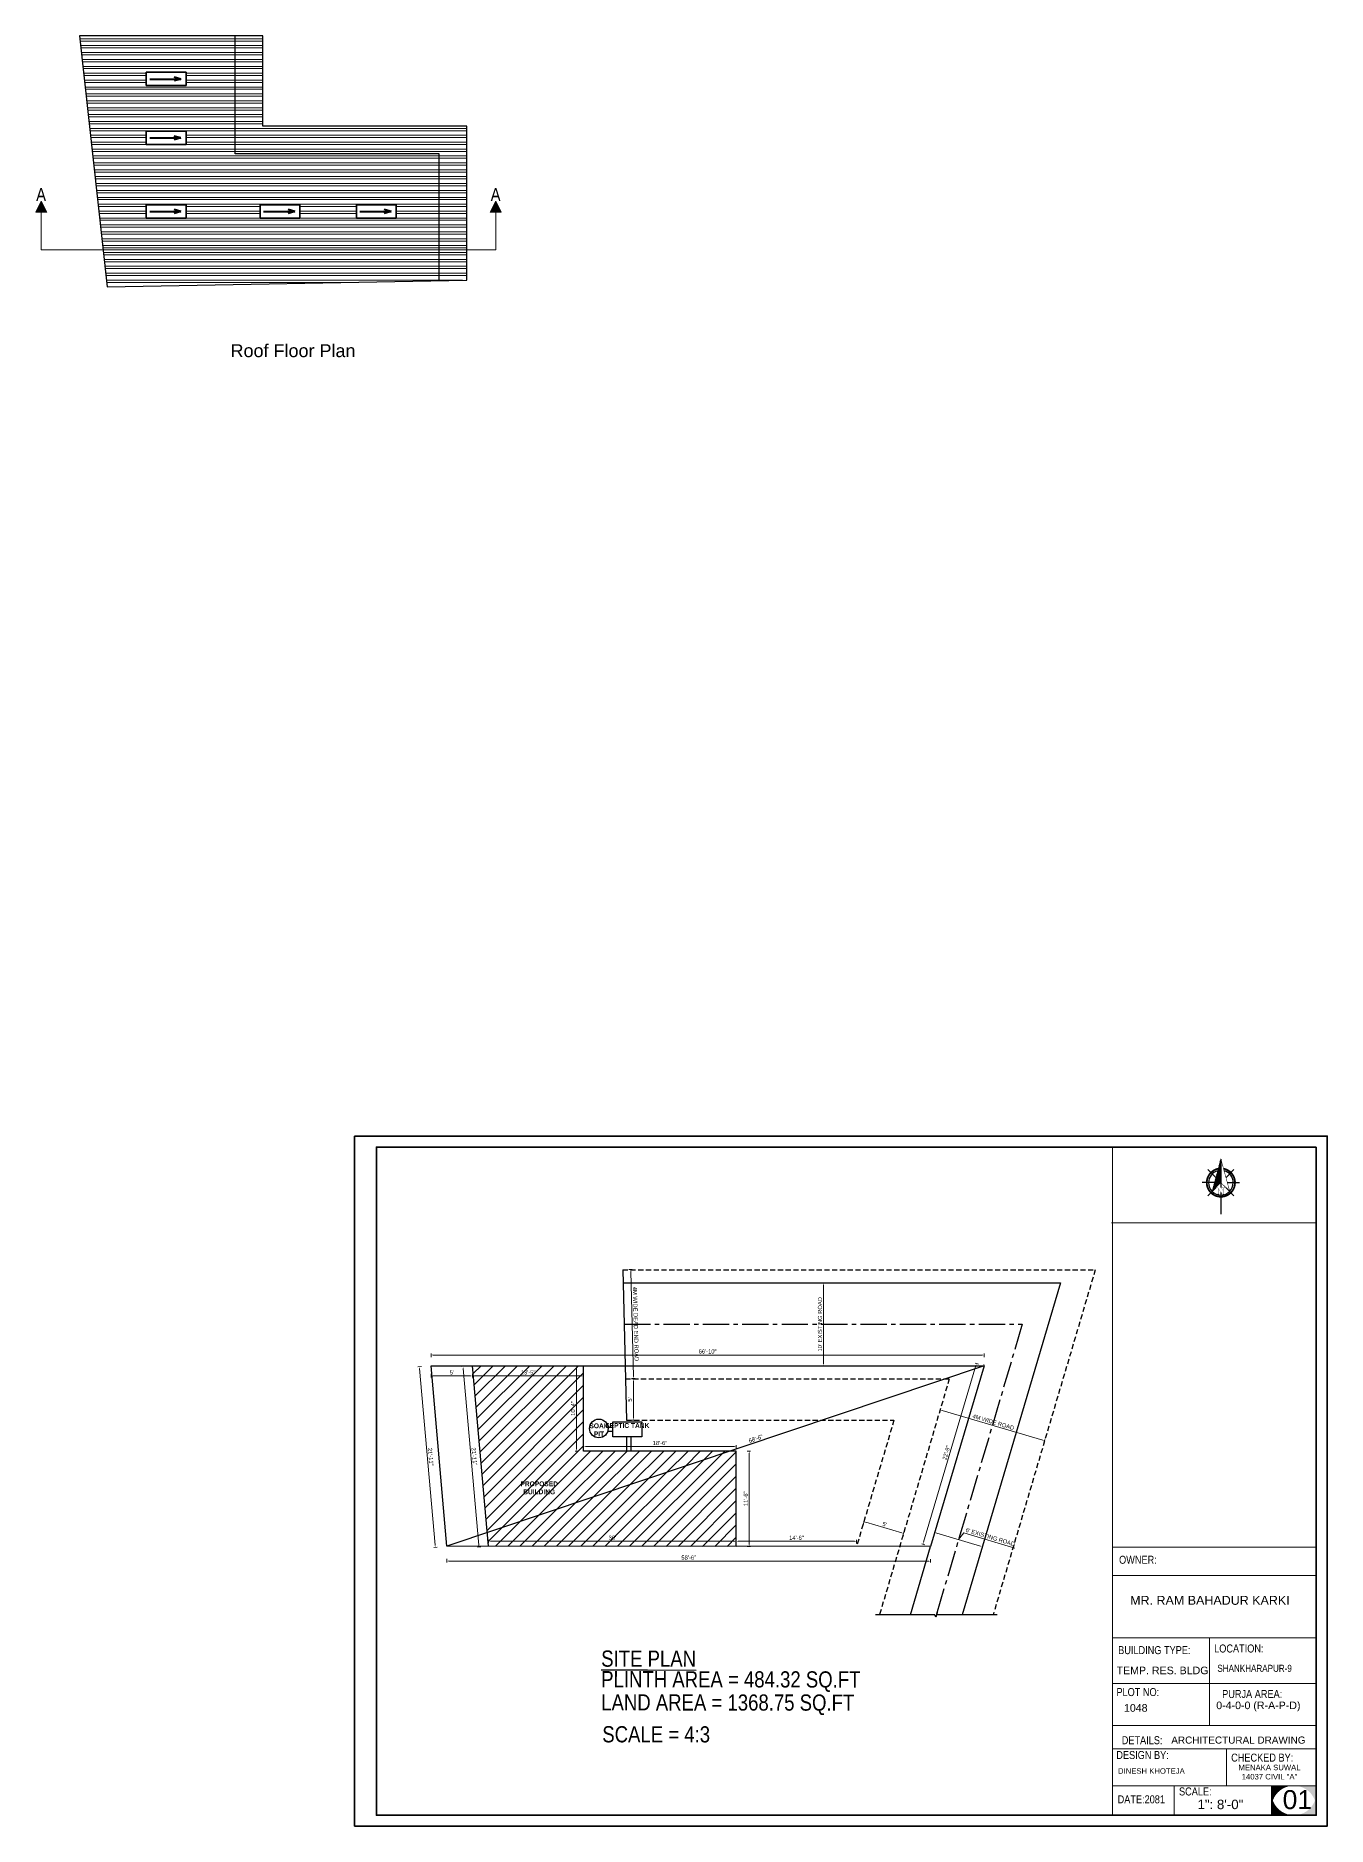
# Model space of a CAD drawing. Header units: inches. Extents: x 392906 to 410488, y -52747 to -40742.
# Drawn here: x 396114 to 397518, y -52747 to -50799 of the extents above; entities that cross this region are included whole.
import ezdxf

# ---------------------------------------------------------------- set-up
doc = ezdxf.new("R2010")
doc.units = ezdxf.units.IN
doc.header["$LTSCALE"] = 2
doc.header["$MEASUREMENT"] = 0
doc.header["$PDMODE"] = 34
doc.linetypes.add('CENTER2', pattern=[28.575, 19.05, -3.175, 3.175, -3.175])
doc.linetypes.add('DASHED2', pattern=[0.375, 0.25, -0.125])
doc.layers.get('0').update_dxf_attribs({"linetype": 'CONTINUOUS'})
doc.layers.get('DEFPOINTS').update_dxf_attribs({"color": 141, "linetype": 'CONTINUOUS'})
for name, color, linetype, lineweight in [('DIM_LINE', 173, 'CONTINUOUS', 20), ('DIMENTION', 140, 'CONTINUOUS', 0), ('door', 20, 'CONTINUOUS', 35), ('Rebars', 1, 'CONTINUOUS', 13), ('Siteplan', 7, 'CONTINUOUS', 30), ('steps', 253, 'CONTINUOUS', 20), ('TEXT', 181, 'CONTINUOUS', 25), ('WALL - A', 1, 'CONTINUOUS', 40)]:
    doc.layers.add(name, color=color, linetype=linetype, lineweight=lineweight)
doc.layers.add('Normal Wall', color=7, linetype='CONTINUOUS', lineweight=35, true_color=0xffaf89)
doc.layers.add('Rear Wall', color=7, linetype='CONTINUOUS', lineweight=20, true_color=0xd4e480)
doc.layers.add('plan wall', color=7, linetype='CONTINUOUS')
doc.styles.add('Lettring Text', font='arial.ttf')
doc.styles.get("Standard").update_dxf_attribs({"font": 'ARIALN.TTF'})
doc.styles.add('SwissBT', font='swiss.ttf', dxfattribs={"height": 12})
doc.dimstyles.new('Copy of Standard', dxfattribs={"dimtxt": 6, "dimasz": 2.875, "dimexe": 2, "dimexo": 4, "dimgap": 2, "dimtad": 1, "dimdec": 0, "dimrnd": 1, "dimzin": 0, "dimdsep": 46, "dimlunit": 4, "dimtxsty": 'Lettring Text', "dimcen": 0.1, "dimclrd": 7, "dimclre": 7, "dimclrt": 7, "dimazin": 0, "dimtfac": 0.645, "dimtdec": 0, "dimtmove": 1, "dimatfit": 0, "dimfxl": 3, "dimfxlon": 1, "dimtfillclr": 256, "dimtolj": 1, "dimtzin": 0, "dimlwd": -1, "dimlwe": -1, "dimarcsym": 2})
pattern_1 = [(45, (652.733, -4189.249), (-8.83883476, 8.83883476), [])]

# ---------------------------------------------------------------- blocks, each defined once
blk = doc.blocks.new('*X29')
at = {"color": 0}
for p, q in [((145, -418.3), (147.6, -415.6)), ((145.2, -417.5), (147.6, -415.1)), ((145.4, -416.8), (147.6, -414.5)), ((145.6, -416.1), (147.6, -414)), ((145.8, -415.3), (147.6, -413.5)), ((146, -414.6), (147.6, -412.9)), ((146.2, -413.9), (147.6, -412.4)), ((146.4, -413.1), (147.6, -411.9)), ((146.6, -412.4), (147.6, -411.3)), ((146.8, -411.7), (147.6, -410.8)), ((147, -411), (147.6, -410.3)), ((147.2, -410.2), (147.6, -409.8)), ((147.4, -409.5), (147.6, -409.2)), ((147.6, -408.8), (147.6, -408.7)), ((142.8, -426.3), (147.6, -421.4)), ((143, -425.6), (147.6, -420.9)), ((143.2, -424.8), (147.6, -420.4)), ((143.4, -424.1), (147.6, -419.8)), ((143.6, -423.4), (147.6, -419.3)), ((143.8, -422.6), (147.6, -418.8)), ((144, -421.9), (147.6, -418.2)), ((144.2, -421.2), (147.6, -417.7)), ((144.4, -420.4), (147.6, -417.2)), ((144.6, -419.7), (147.6, -416.7)), ((144.8, -419), (147.6, -416.1))]:
    blk.add_line(p, q, dxfattribs=at)
blk = doc.blocks.new('NORTH_15')
for p, q in [((0, 3.7), (0, 10.6)), ((-13.4, 0), (2.7, 0)), ((-2.9, 2.9), (-7.4, 7.4)), ((2.9, 2.9), (7.4, 7.4)), ((5.5, 0), (17.8, 0)), ((-2.9, -2.9), (-7.4, -7.4)), ((0, -3.7), (0, -10.6)), ((2.9, -2.9), (7.4, -7.4))]:
    blk.add_line(p, q)
for points, const_width in [([(5, -5), (-13.4, 0), (4.9, 5), (0, 0), (5, -5)], 0.3), ([(5.9, -1.5), (6, -1.5), (6.1, -1.5), (6.1, -1.5), (6.2, -1.5), (6.2, -1.5), (6.3, -1.5), (6.3, -1.5), (6.3, -1.4), (6.3, -1.4), (6.3, -1.4), (6.3, -1.3), (6.4, -1.3), (6.4, -1.2), (6.4, -1.2), (6.4, -1.1), (6.4, -1), (6.5, -1), (6.5, -2.3), (6.4, -2.3), (6.4, -2.3), (6.4, -2.2), (6.4, -2.2), (6.4, -2.1), (6.4, -2), (6.3, -2), (6.3, -1.9), (6.3, -1.9), (6.3, -1.9), (6.3, -1.9), (6.3, -1.8), (6.2, -1.8), (6.2, -1.8), (6.1, -1.8), (6.1, -1.8), (6, -1.8), (5.9, -1.8), (2.7, -1.8), (2.7, -2.3), (2.5, -2.3), (2.5, -0.2), (4.7, 1.4), (3.1, 1.4), (3.1, 1.4), (3, 1.4), (2.9, 1.4), (2.9, 1.4), (2.8, 1.4), (2.8, 1.4), (2.8, 1.4), (2.8, 1.3), (2.7, 1.3), (2.7, 1.3), (2.7, 1.2), (2.7, 1.2), (2.7, 1.1), (2.7, 1), (2.7, 1), (2.7, 0.9), (2.7, 0.9), (2.5, 0.9), (2.5, 2.2), (2.7, 2.2), (2.7, 2.2), (2.7, 2.1), (2.7, 2), (2.7, 2), (2.7, 1.9), (2.7, 1.9), (2.7, 1.8), (2.7, 1.8), (2.7, 1.8), (2.8, 1.7), (2.8, 1.7), (2.8, 1.7), (2.9, 1.7), (2.9, 1.7), (3, 1.7), (3.1, 1.7), (3.1, 1.7), (6.5, 1.7), (6.5, 0.8), (3.3, -1.5), (5.9, -1.5), (5.9, -1.5)], 0.1)]:
    blk.add_lwpolyline(points, dxfattribs=dict(const_width=const_width))
at = {"const_width": 1}
for points in [[(0, -8, 1), (0, 8, 0.359415), (-7.9, 1.5, 1)], [(-7.9, -1.5, 0.359415), (0, -8, 1)]]:
    blk.add_lwpolyline(points, format="xyb", dxfattribs=at)
for start, end in [(90, 164.973), (270, 90), (195.027, 270)]:
    blk.add_arc((0, 0), 7, start, end)
at = {"rotation": 90}
blk.add_blockref('*X29', (-421.9, -147.6), dxfattribs=at)
blk = doc.blocks.new('A$C0BDB7EE9')
at = {"layer": 'Siteplan', "xscale": 2.999999999999779, "yscale": 2.999999999999779, "zscale": 2.999999999999779, "rotation": 247.8612575918487}
blk.add_blockref('NORTH_15', (20.2, 49.5), dxfattribs=at)
blk = doc.blocks.new('A$C327B4BBD')
at = {"layer": 'DIMENTION', "ltscale": 0.3, "xscale": 1.171875000000082, "yscale": 1.171875000000082, "zscale": 1.171875000000082, "rotation": 112.1387424081494}
blk.add_blockref('A$C0BDB7EE9', (16.1, 0), dxfattribs=at)
blk = doc.blocks.new('*D917')
at = {"layer": 'DEFPOINTS', "color": 0, "ltscale": 0.5, "transparency": 16777216}
for p in [(396554.4, -53299.2), (396571.3, -53297.7), (396594.4, -53559.6)]:
    blk.add_point(p, dxfattribs=at)
at = {"layer": 'steps', "color": 7, "ltscale": 0.5, "transparency": 16777216}
for p, q in [((396557.3, -53298.9), (396552.4, -53299.3)), ((396577.1, -53558.2), (396554.6, -53302)), ((396580.4, -53560.8), (396575.4, -53561.3))]:
    blk.add_line(p, q, dxfattribs=at)
for points in [[(396555.1, -53302), (396554.1, -53302.1), (396554.4, -53299.2)], [(396577.6, -53558.2), (396576.7, -53558.3), (396577.4, -53561.1)]]:
    blk.add_solid(points, dxfattribs=at)
at = {"layer": 'steps', "color": 7, "ltscale": 0.5, "transparency": 16777216, "insert": (396570.9, -53429.7), "char_height": 6, "attachment_point": 5, "rotation": 275.0256, "style": 'Lettring Text'}
blk.add_mtext('\\A1;21\'-11"', dxfattribs=at)
blk = doc.blocks.new('*D918')
at = {"layer": 'DEFPOINTS', "color": 0, "ltscale": 0.5, "transparency": 16777216}
for p in [(396571.3, -53297.7), (397373.5, -53282.2), (397373.5, -53297.7)]:
    blk.add_point(p, dxfattribs=at)
at = {"layer": 'steps', "color": 7, "ltscale": 0.5, "transparency": 16777216}
for p, q in [((396571.3, -53285.2), (396571.3, -53280.2)), ((396574.2, -53282.2), (397370.6, -53282.2)), ((397373.5, -53285.2), (397373.5, -53280.2))]:
    blk.add_line(p, q, dxfattribs=at)
for points in [[(396574.2, -53281.7), (396574.2, -53282.7), (396571.3, -53282.2)], [(397370.6, -53281.7), (397370.6, -53282.7), (397373.5, -53282.2)]]:
    blk.add_solid(points, dxfattribs=at)
at = {"layer": 'steps', "color": 7, "ltscale": 0.5, "transparency": 16777216, "insert": (396972.4, -53277.1), "char_height": 6, "attachment_point": 5, "style": 'Lettring Text'}
blk.add_mtext('\\A1;66\'-10"', dxfattribs=at)
blk = doc.blocks.new('*D919')
at = {"layer": 'DEFPOINTS', "color": 0, "ltscale": 0.5, "transparency": 16777216}
for p in [(396594.4, -53559.6), (397295.9, -53559.8), (396594.4, -53581)]:
    blk.add_point(p, dxfattribs=at)
at = {"layer": 'steps', "color": 7, "ltscale": 0.5, "transparency": 16777216}
for p, q in [((396594.4, -53578), (396594.4, -53583)), ((397293.1, -53581.1), (396597.2, -53581)), ((397295.9, -53578.1), (397295.9, -53583.1))]:
    blk.add_line(p, q, dxfattribs=at)
for points in [[(396597.2, -53580.5), (396597.2, -53581.5), (396594.4, -53581)], [(397293.1, -53580.7), (397293.1, -53581.6), (397295.9, -53581.1)]]:
    blk.add_solid(points, dxfattribs=at)
at = {"layer": 'steps', "color": 7, "ltscale": 0.5, "transparency": 16777216, "insert": (396945.1, -53576), "char_height": 6, "attachment_point": 5, "rotation": 359.9867, "style": 'Lettring Text'}
blk.add_mtext('\\A1;58\'-6"', dxfattribs=at)
blk = doc.blocks.new('*D920')
at = {"layer": 'DEFPOINTS', "color": 0, "ltscale": 0.5, "transparency": 16777216}
for p in [(397373.5, -53297.7), (397284.9, -53556.5), (397295.9, -53559.8)]:
    blk.add_point(p, dxfattribs=at)
at = {"layer": 'steps', "color": 7, "ltscale": 0.5, "transparency": 16777216}
for p, q in [((397361.6, -53297.2), (397285.7, -53553.7)), ((397365.3, -53295.3), (397360.5, -53293.8)), ((397287.7, -53557.3), (397283, -53555.9))]:
    blk.add_line(p, q, dxfattribs=at)
for points in [[(397361.2, -53297), (397362.1, -53297.3), (397362.5, -53294.4)], [(397285.2, -53553.6), (397286.1, -53553.9), (397284.9, -53556.5)]]:
    blk.add_solid(points, dxfattribs=at)
at = {"layer": 'steps', "color": 7, "ltscale": 0.5, "transparency": 16777216, "insert": (397318.8, -53424), "char_height": 6, "attachment_point": 5, "rotation": 73.51, "style": 'Lettring Text'}
blk.add_mtext('\\A1;22\'-9"', dxfattribs=at)
blk = doc.blocks.new('*D921')
at = {"layer": 'DEFPOINTS', "color": 0, "ltscale": 0.5, "transparency": 16777216}
for p in [(397014.1, -53421.7), (397032.8, -53421.7), (397014.1, -53559.7)]:
    blk.add_point(p, dxfattribs=at)
at = {"layer": 'steps', "color": 7, "ltscale": 0.5, "transparency": 16777216}
for p, q in [((397029.8, -53421.7), (397034.8, -53421.7)), ((397032.8, -53556.8), (397032.8, -53424.6)), ((397029.8, -53559.7), (397034.8, -53559.7))]:
    blk.add_line(p, q, dxfattribs=at)
for points in [[(397032.3, -53424.6), (397033.3, -53424.6), (397032.8, -53421.7)], [(397032.3, -53556.8), (397033.3, -53556.8), (397032.8, -53559.7)]]:
    blk.add_solid(points, dxfattribs=at)
at = {"layer": 'steps', "color": 7, "ltscale": 0.5, "transparency": 16777216, "insert": (397027.8, -53490.7), "char_height": 6, "attachment_point": 5, "rotation": 90, "style": 'Lettring Text'}
blk.add_mtext('\\A1;11\'-6"', dxfattribs=at)
blk = doc.blocks.new('*D922')
at = {"layer": 'DEFPOINTS', "color": 0, "ltscale": 0.5, "transparency": 16777216}
for p in [(396654.6, -53552.3), (396654.6, -53559.6), (397014.1, -53559.7)]:
    blk.add_point(p, dxfattribs=at)
at = {"layer": 'steps', "color": 7, "ltscale": 0.5, "transparency": 16777216}
for p, q in [((396654.6, -53555.2), (396654.6, -53550.2)), ((397011.3, -53552.3), (396657.5, -53552.3)), ((397014.1, -53555.3), (397014.1, -53550.3))]:
    blk.add_line(p, q, dxfattribs=at)
for points in [[(396657.5, -53551.8), (396657.5, -53552.7), (396654.6, -53552.3)], [(397011.3, -53551.9), (397011.3, -53552.8), (397014.1, -53552.3)]]:
    blk.add_solid(points, dxfattribs=at)
at = {"layer": 'steps', "color": 7, "ltscale": 0.5, "transparency": 16777216, "insert": (396834.4, -53547.2), "char_height": 6, "attachment_point": 5, "rotation": 359.9867, "style": 'Lettring Text'}
blk.add_mtext("\\A1;30'", dxfattribs=at)
blk = doc.blocks.new('*D932')
at = {"layer": 'DEFPOINTS', "color": 0, "ltscale": 0.5, "transparency": 16777216}
for p in [(396792.6, -53414.9), (396792.6, -53421.6), (397014.1, -53421.7)]:
    blk.add_point(p, dxfattribs=at)
at = {"layer": 'steps', "color": 7, "ltscale": 0.5, "transparency": 16777216}
for p, q in [((396792.6, -53417.6), (396792.6, -53412.9)), ((397011.3, -53414.9), (396795.5, -53414.9)), ((397014.1, -53417.7), (397014.1, -53412.9))]:
    blk.add_line(p, q, dxfattribs=at)
for points in [[(396795.5, -53414.4), (396795.5, -53415.3), (396792.6, -53414.9)], [(397011.3, -53414.4), (397011.3, -53415.4), (397014.1, -53414.9)]]:
    blk.add_solid(points, dxfattribs=at)
at = {"layer": 'steps', "color": 7, "ltscale": 0.5, "transparency": 16777216, "insert": (396903.4, -53409.8), "char_height": 6, "attachment_point": 5, "rotation": 359.9876, "style": 'Lettring Text'}
blk.add_mtext('\\A1;18\'-6"', dxfattribs=at)
blk = doc.blocks.new('*D923')
at = {"layer": 'DEFPOINTS', "color": 0, "ltscale": 0.5, "transparency": 16777216}
for p in [(396617.7, -53298.9), (396631.6, -53297.7), (396654.6, -53559.6)]:
    blk.add_point(p, dxfattribs=at)
at = {"layer": 'steps', "color": 7, "ltscale": 0.5, "transparency": 16777216}
for p, q in [((396620.7, -53298.6), (396615.7, -53299.1)), ((396640.5, -53558), (396617.9, -53301.8)), ((396643.7, -53560.6), (396638.7, -53561))]:
    blk.add_line(p, q, dxfattribs=at)
for points in [[(396618.4, -53301.7), (396617.5, -53301.8), (396617.7, -53298.9)], [(396641, -53557.9), (396640, -53558), (396640.7, -53560.8)]]:
    blk.add_solid(points, dxfattribs=at)
at = {"layer": 'steps', "color": 7, "ltscale": 0.5, "transparency": 16777216, "insert": (396634.2, -53429.4), "char_height": 6, "attachment_point": 5, "rotation": 275.0256, "style": 'Lettring Text'}
blk.add_mtext('\\A1;21\'-11"', dxfattribs=at)
blk = doc.blocks.new('*D933')
at = {"layer": 'DEFPOINTS', "color": 0, "ltscale": 0.5, "transparency": 16777216}
for p in [(396631.6, -53297.7), (396792.6, -53297.7), (396792.6, -53312.6)]:
    blk.add_point(p, dxfattribs=at)
at = {"layer": 'steps', "color": 7, "ltscale": 0.5, "transparency": 16777216}
for p, q in [((396631.6, -53309.6), (396631.6, -53314.6)), ((396634.4, -53312.6), (396789.8, -53312.6)), ((396792.6, -53309.6), (396792.6, -53314.6))]:
    blk.add_line(p, q, dxfattribs=at)
for points in [[(396634.4, -53312.1), (396634.4, -53313.1), (396631.6, -53312.6)], [(396789.8, -53312.1), (396789.8, -53313.1), (396792.6, -53312.6)]]:
    blk.add_solid(points, dxfattribs=at)
at = {"layer": 'steps', "color": 7, "ltscale": 0.5, "transparency": 16777216, "insert": (396712.1, -53307.5), "char_height": 6, "attachment_point": 5, "style": 'Lettring Text'}
blk.add_mtext('\\A1;13\'-5"', dxfattribs=at)
blk = doc.blocks.new('*D934')
at = {"layer": 'DEFPOINTS', "color": 0, "ltscale": 0.5, "transparency": 16777216}
for p in [(396782.4, -53297.7), (396792.6, -53297.7), (396792.6, -53421.6)]:
    blk.add_point(p, dxfattribs=at)
at = {"layer": 'steps', "color": 7, "ltscale": 0.5, "transparency": 16777216}
for p, q in [((396785.4, -53297.7), (396780.4, -53297.7)), ((396782.4, -53418.8), (396782.4, -53300.5)), ((396785.4, -53421.6), (396780.4, -53421.6))]:
    blk.add_line(p, q, dxfattribs=at)
for points in [[(396781.9, -53300.5), (396782.9, -53300.5), (396782.4, -53297.7)], [(396781.9, -53418.8), (396782.9, -53418.8), (396782.4, -53421.6)]]:
    blk.add_solid(points, dxfattribs=at)
at = {"layer": 'steps', "color": 7, "ltscale": 0.5, "transparency": 16777216, "insert": (396777.3, -53359.7), "char_height": 6, "attachment_point": 5, "rotation": 90, "style": 'Lettring Text'}
blk.add_mtext('\\A1;10\'-4"', dxfattribs=at)
blk = doc.blocks.new('*D924')
at = {"layer": 'DEFPOINTS', "color": 0, "ltscale": 0.5, "transparency": 16777216}
for p in [(396571.3, -53297.7), (396631.6, -53297.7), (396571.3, -53312.6)]:
    blk.add_point(p, dxfattribs=at)
at = {"layer": 'steps', "color": 7, "ltscale": 0.5, "transparency": 16777216}
for p, q in [((396571.3, -53309.6), (396571.3, -53314.6)), ((396628.7, -53312.6), (396574.2, -53312.6)), ((396631.6, -53309.6), (396631.6, -53314.6))]:
    blk.add_line(p, q, dxfattribs=at)
for points in [[(396574.2, -53312.1), (396574.2, -53313.1), (396571.3, -53312.6)], [(396628.7, -53312.1), (396628.7, -53313.1), (396631.6, -53312.6)]]:
    blk.add_solid(points, dxfattribs=at)
at = {"layer": 'steps', "color": 7, "ltscale": 0.5, "transparency": 16777216, "insert": (396601.5, -53307.5), "char_height": 6, "attachment_point": 5, "style": 'Lettring Text'}
blk.add_mtext("\\A1;5'", dxfattribs=at)
blk = doc.blocks.new('*D925')
at = {"layer": 'DEFPOINTS', "color": 0, "ltscale": 0.5, "transparency": 16777216}
for p in [(397014.1, -53559.7), (397188.5, -53552.4), (397188.5, -53559.7)]:
    blk.add_point(p, dxfattribs=at)
at = {"layer": 'steps', "color": 7, "ltscale": 0.5, "transparency": 16777216}
for p, q in [((397014.1, -53555.3), (397014.1, -53550.3)), ((397017, -53552.3), (397185.6, -53552.4)), ((397188.5, -53555.4), (397188.5, -53550.4))]:
    blk.add_line(p, q, dxfattribs=at)
for points in [[(397017, -53551.9), (397017, -53552.8), (397014.1, -53552.3)], [(397185.6, -53551.9), (397185.6, -53552.9), (397188.5, -53552.4)]]:
    blk.add_solid(points, dxfattribs=at)
at = {"layer": 'steps', "color": 7, "ltscale": 0.5, "transparency": 16777216, "insert": (397101.3, -53547.3), "char_height": 6, "attachment_point": 5, "rotation": 359.9867, "style": 'Lettring Text'}
blk.add_mtext('\\A1;14\'-6"', dxfattribs=at)
blk = doc.blocks.new('*D926')
at = {"layer": 'DEFPOINTS', "color": 0, "ltscale": 0.5, "transparency": 16777216}
for p in [(397199.1, -53524), (397193.6, -53542.7), (397251.1, -53559.7)]:
    blk.add_point(p, dxfattribs=at)
at = {"layer": 'steps', "color": 7, "ltscale": 0.5, "transparency": 16777216}
for p, q in [((397198.3, -53526.9), (397199.7, -53522.1)), ((397253.9, -53540.2), (397201.9, -53524.8)), ((397255.8, -53543.9), (397257.2, -53539.1))]:
    blk.add_line(p, q, dxfattribs=at)
for points in [[(397202, -53524.3), (397201.7, -53525.3), (397199.1, -53524)], [(397254, -53539.7), (397253.7, -53540.7), (397256.6, -53541)]]:
    blk.add_solid(points, dxfattribs=at)
at = {"layer": 'steps', "color": 7, "ltscale": 0.5, "transparency": 16777216, "insert": (397229.3, -53527.7), "char_height": 6, "attachment_point": 5, "rotation": 343.51, "style": 'Lettring Text'}
blk.add_mtext("\\A1;5'", dxfattribs=at)
blk = doc.blocks.new('*D927')
at = {"layer": 'DEFPOINTS', "color": 0, "ltscale": 0.5, "transparency": 16777216}
for p in [(397295.9, -53559.8), (397370.9, -53560), (397365, -53580.2)]:
    blk.add_point(p, dxfattribs=at)
at = {"layer": 'steps', "color": 7, "ltscale": 0.5, "transparency": 16777216}
for p, q in [((397301, -53542.5), (397302.5, -53537.7)), ((397304.7, -53540.4), (397368.2, -53559.2)), ((397336.4, -53549.8), (397343.9, -53540.1)), ((397343.9, -53540.1), (397418.2, -53562.1)), ((397370.1, -53562.9), (397371.5, -53558.1))]:
    blk.add_line(p, q, dxfattribs=at)
for points in [[(397304.8, -53540), (397304.5, -53540.9), (397301.9, -53539.6)], [(397368.3, -53558.8), (397368, -53559.7), (397370.9, -53560)]]:
    blk.add_solid(points, dxfattribs=at)
at = {"layer": 'steps', "color": 7, "ltscale": 0.5, "transparency": 16777216, "insert": (397382.5, -53546.2), "char_height": 6, "attachment_point": 5, "rotation": 343.51, "style": 'Lettring Text'}
blk.add_mtext("\\A1;6' EXISTING ROAD", dxfattribs=at)
blk = doc.blocks.new('*D928')
at = {"layer": 'DEFPOINTS', "color": 0, "ltscale": 0.5, "transparency": 16777216}
for p in [(397166.9, -53177.7), (397140.5, -53297.7), (397166.9, -53297.7)]:
    blk.add_point(p, dxfattribs=at)
at = {"layer": 'steps', "color": 7, "ltscale": 0.5, "transparency": 16777216}
for p, q in [((397143.5, -53177.7), (397138.5, -53177.7)), ((397140.5, -53180.5), (397140.5, -53294.8)), ((397143.5, -53297.7), (397138.5, -53297.7))]:
    blk.add_line(p, q, dxfattribs=at)
for points in [[(397140, -53180.5), (397141, -53180.5), (397140.5, -53177.7)], [(397140, -53294.8), (397141, -53294.8), (397140.5, -53297.7)]]:
    blk.add_solid(points, dxfattribs=at)
at = {"layer": 'steps', "color": 7, "ltscale": 0.5, "transparency": 16777216, "insert": (397135.4, -53237.7), "char_height": 6, "attachment_point": 5, "rotation": 90, "style": 'Lettring Text'}
blk.add_mtext("\\A1;10' EXISTING ROAD", dxfattribs=at)
blk = doc.blocks.new('*D929')
at = {"layer": 'DEFPOINTS', "color": 0, "ltscale": 0.5, "transparency": 16777216}
for p in [(396849.3, -53158.7), (396861.2, -53158.4), (396853.3, -53316.7)]:
    blk.add_point(p, dxfattribs=at)
at = {"layer": 'steps', "color": 7, "ltscale": 0.5, "transparency": 16777216}
for p, q in [((396858.2, -53158.4), (396863.2, -53158.3)), ((396865.1, -53313.5), (396861.3, -53161.2)), ((396862.2, -53316.4), (396867.2, -53316.3))]:
    blk.add_line(p, q, dxfattribs=at)
for points in [[(396861.7, -53161.2), (396860.8, -53161.3), (396861.2, -53158.4)], [(396865.6, -53313.5), (396864.7, -53313.5), (396865.2, -53316.4)]]:
    blk.add_solid(points, dxfattribs=at)
at = {"layer": 'steps', "color": 7, "ltscale": 0.5, "transparency": 16777216, "insert": (396868.3, -53237.2), "char_height": 6, "attachment_point": 5, "rotation": 271.4653, "style": 'Lettring Text'}
blk.add_mtext('\\A1;4M WIDE DEAD END ROAD', dxfattribs=at)
blk = doc.blocks.new('*D930')
at = {"layer": 'DEFPOINTS', "color": 0, "ltscale": 0.5, "transparency": 16777216}
for p in [(397461.2, -53406.7), (397272.4, -53487.9), (397423.9, -53532.7)]:
    blk.add_point(p, dxfattribs=at)
at = {"layer": 'steps', "color": 7, "ltscale": 0.5, "transparency": 16777216}
for p, q in [((397308.8, -53364.7), (397310.2, -53359.9)), ((397312.4, -53362.7), (397458.4, -53405.9)), ((397460.3, -53409.6), (397461.7, -53404.8))]:
    blk.add_line(p, q, dxfattribs=at)
for points in [[(397312.6, -53362.2), (397312.3, -53363.1), (397309.7, -53361.9)], [(397458.6, -53405.4), (397458.3, -53406.3), (397461.2, -53406.7)]]:
    blk.add_solid(points, dxfattribs=at)
at = {"layer": 'steps', "color": 7, "ltscale": 0.5, "transparency": 16777216, "insert": (397386.9, -53379.4), "char_height": 6, "attachment_point": 5, "rotation": 343.51, "style": 'Lettring Text'}
blk.add_mtext('\\A1;4M WIDE ROAD', dxfattribs=at)
blk = doc.blocks.new('*D931')
at = {"layer": 'DEFPOINTS', "color": 0, "ltscale": 0.5, "transparency": 16777216}
for p in [(396853.3, -53316.7), (396865, -53316.7), (396854.8, -53376.7)]:
    blk.add_point(p, dxfattribs=at)
at = {"layer": 'steps', "color": 7, "ltscale": 0.5, "transparency": 16777216}
for p, q in [((396862, -53316.7), (396867, -53316.7)), ((396865, -53373.8), (396865, -53319.5)), ((396862, -53376.7), (396867, -53376.7))]:
    blk.add_line(p, q, dxfattribs=at)
for points in [[(396864.5, -53319.5), (396865.4, -53319.5), (396865, -53316.7)], [(396864.5, -53373.8), (396865.4, -53373.8), (396865, -53376.7)]]:
    blk.add_solid(points, dxfattribs=at)
at = {"layer": 'steps', "color": 7, "ltscale": 0.5, "transparency": 16777216, "insert": (396859.9, -53346.7), "char_height": 6, "attachment_point": 5, "rotation": 90, "style": 'Lettring Text'}
blk.add_mtext("\\A1;5'", dxfattribs=at)
blk = doc.blocks.new('*D916')
at = {"layer": 'DEFPOINTS', "color": 0, "ltscale": 0.5, "transparency": 16777216}
for p in [(397373.5, -53297.7), (396594.4, -53559.6), (396594.4, -53559.6)]:
    blk.add_point(p, dxfattribs=at)
at = {"layer": 'steps', "color": 7, "ltscale": 0.5, "transparency": 16777216}
for p, q in [((397370.8, -53298.6), (396597.1, -53558.7)), ((397373.5, -53297.7), (397372.9, -53295.8)), ((396594.4, -53559.6), (396593.7, -53557.7))]:
    blk.add_line(p, q, dxfattribs=at)
for points in [[(397370.6, -53298.1), (397370.9, -53299), (397373.5, -53297.7)], [(396596.9, -53558.2), (396597.2, -53559.1), (396594.4, -53559.6)]]:
    blk.add_solid(points, dxfattribs=at)
at = {"layer": 'steps', "color": 7, "ltscale": 0.5, "transparency": 16777216, "insert": (397042.4, -53403.6), "char_height": 6, "attachment_point": 5, "rotation": 18.581, "style": 'Lettring Text'}
blk.add_mtext('\\A1;68\'-6"', dxfattribs=at)
blk = doc.blocks.new('site plan')
at = {"layer": 'door', "ltscale": 0.5}
h = blk.add_hatch(dxfattribs=at)
h.set_pattern_fill('ANSI31', color=256, scale=100)
h.set_pattern_definition(pattern_1)
h.paths.add_polyline_path([(397004.6, -53421.7), (396792.6, -53421.6), (396792.6, -53297.7), (396631.6, -53297.7), (396652.9, -53539.9)])
h.paths.add_polyline_path([(396699.7, -53313.7), (396724, -53313.7), (396724, -53301.4), (396699.7, -53301.4)], flags=24)
h.paths.add_polyline_path([(396783.5, -53372.1), (396783.5, -53347.7), (396771.2, -53347.7), (396771.2, -53372.1)], flags=24)
h.paths.add_polyline_path([(396890.9, -53438.3), (396915.3, -53438.3), (396915.3, -53425.9), (396891, -53425.9)], flags=24)
h.paths.add_polyline_path([(396702.3, -53487.8), (396754.2, -53487.8), (396754.2, -53461.7), (396702.3, -53461.7)], flags=24)
h = blk.add_hatch(dxfattribs=at)
h.set_pattern_fill('ANSI31', color=256, scale=100)
h.set_pattern_definition(pattern_1)
h.paths.add_polyline_path([(396652.9, -53539.9), (396654.6, -53559.6), (397014.1, -53559.7), (397014.1, -53421.7), (397004.6, -53421.7)])
h.paths.add_polyline_path([(396891, -53416), (396915.3, -53416), (396915.3, -53403.7), (396891, -53403.7)], flags=9)
h.paths.add_polyline_path([(396702.3, -53487.8), (396754.2, -53487.8), (396754.2, -53461.7), (396702.3, -53461.7)], flags=25)
at = {"ltscale": 0.5}
for p, q in [((396849.3, -53158.7), (396854.8, -53376.7)), ((396849.7, -53177.7), (397484.1, -53177.7)), ((397484.1, -53177.7), (397341.6, -53659)), ((396571.3, -53297.7), (397373.5, -53297.7)), ((396594.4, -53559.6), (396571.3, -53297.7)), ((397373.5, -53297.7), (396594.4, -53559.6)), ((396654.6, -53559.6), (396631.6, -53297.7)), ((396631.6, -53297.7), (396792.6, -53297.7)), ((396792.6, -53421.6), (396792.6, -53297.7)), ((397373.5, -53297.7), (397295.9, -53559.8)), ((396835.2, -53393.1), (396827.4, -53393.1)), ((396835.2, -53387.1), (396828, -53387.1)), ((396855.4, -53421.7), (396855.4, -53401.1)), ((396861.4, -53421.7), (396861.4, -53401.1)), ((397014.1, -53421.7), (396792.6, -53421.6)), ((397014.1, -53559.7), (397014.1, -53421.7)), ((397295.9, -53559.8), (396594.4, -53559.6)), ((397014.1, -53559.7), (396654.6, -53559.6)), ((397266.5, -53659), (397295.9, -53559.8))]:
    blk.add_line(p, q, dxfattribs=at)
blk.add_lwpolyline([(396835.2, -53379.2), (396877, -53379.2), (396877, -53401.1), (396835.2, -53401.1)], close=True, dxfattribs=at)
at = {"linetype": 'Continuous', "ltscale": 0.5}
blk.add_lwpolyline([(397392.5, -53659), (397305.8, -53659), (397305.2, -53655.4), (397303.2, -53662.4), (397302.1, -53659), (397215.7, -53659)], dxfattribs=at)
at = {"ltscale": 0.5}
blk.add_circle((396814.7, -53388.7), 13.5, dxfattribs=at)
at = {"layer": 'WALL - A', "linetype": 'DASHED2', "lineweight": -3, "ltscale": 15}
for p, q in [((396849.3, -53158.7), (397534.6, -53158.7)), ((397534.6, -53158.7), (397386.5, -53659)), ((396853.3, -53316.7), (397323, -53316.7)), ((397323, -53316.7), (397221.7, -53659)), ((396854.8, -53376.7), (397242.7, -53376.7)), ((397242.7, -53376.7), (397188.5, -53559.7))]:
    blk.add_line(p, q, dxfattribs=at)
at = {"layer": 'WALL - A', "linetype": 'CENTER2', "lineweight": -3}
for p, q in [((396851.3, -53237.7), (397428.8, -53237.7)), ((397428.8, -53237.7), (397304.1, -53659))]:
    blk.add_line(p, q, dxfattribs=at)
at = {"layer": 'steps', "color": 7, "ltscale": 0.3, "char_height": 7, "attachment_point": 2}
for s, insert, width in [('{\\fTechnic|b1|i0|c2|p2;SOAK PIT}', (396814.9, -53381.4), 35.408), ('{\\fTechnic|b1|i0|c2|p2;SEPTIC TANK}', (396856, -53381), 55.268), ('{\\fTechnic|b1|i0|c2|p2;PROPOSED BUILDING}', (396728.2, -53465.5), 55.268)]:
    blk.add_mtext(s, dxfattribs=dict(at, insert=insert, width=width))
at = {"layer": 'steps', "ltscale": 0.5}
for p1, p2, distance, text, picture, middle in [((396853.3, -53316.7), (396849.3, -53158.7), -11.9, '4M WIDE DEAD END ROAD', '*D929', (396868.3, -53237.2)), ((397272.4, -53487.9), (397423.9, -53532.7), 131.4, '4M WIDE ROAD', '*D930', (397386.9, -53379.4))]:
    dim = blk.add_aligned_dim(p1=p1, p2=p2, distance=distance, text=text, dimstyle='Copy of Standard', dxfattribs=at)
    dim.commit()
    dim.dimension.update_dxf_attribs({"geometry": picture, "text_midpoint": middle})
dim = blk.add_linear_dim(base=(397140.5, -53297.7), p1=(397166.9, -53177.7), p2=(397166.9, -53297.7), angle=90, text="10' EXISTING ROAD", dimstyle='Copy of Standard', dxfattribs=at)
dim.commit()
dim.dimension.update_dxf_attribs({"geometry": '*D928', "text_midpoint": (397135.4, -53237.7)})
for base, p1, p2, picture, middle in [((397373.5, -53282.2), (396571.3, -53297.7), (397373.5, -53297.7), '*D918', (396972.4, -53277.1)), ((396571.3, -53312.6), (396631.6, -53297.7), (396571.3, -53297.7), '*D924', (396601.5, -53307.5)), ((396792.6, -53312.6), (396631.6, -53297.7), (396792.6, -53297.7), '*D933', (396712.1, -53307.5))]:
    dim = blk.add_linear_dim(base=base, p1=p1, p2=p2, dimstyle='Copy of Standard', dxfattribs=at)
    dim.commit()
    dim.dimension.update_dxf_attribs({"geometry": picture, "text_midpoint": middle})
for p1, p2, distance, picture, middle in [((396594.4, -53559.6), (396571.3, -53297.7), 17, '*D917', (396570.9, -53429.7)), ((396654.6, -53559.6), (396631.6, -53297.7), 13.9, '*D923', (396634.2, -53429.4)), ((397373.5, -53297.7), (397295.9, -53559.8), -11.5, '*D920', (397318.8, -53424)), ((397014.1, -53421.7), (396792.6, -53421.6), -6.8, '*D932', (396903.4, -53409.8)), ((397251.1, -53559.7), (397193.6, -53542.7), -19.5, '*D926', (397229.3, -53527.7)), ((397295.9, -53559.8), (396594.4, -53559.6), 21.4, '*D919', (396945.1, -53576)), ((397014.1, -53559.7), (396654.6, -53559.6), -7.4, '*D922', (396834.4, -53547.2))]:
    dim = blk.add_aligned_dim(p1=p1, p2=p2, distance=distance, dimstyle='Copy of Standard', dxfattribs=at)
    dim.commit()
    dim.dimension.update_dxf_attribs({"geometry": picture, "text_midpoint": middle})
dim = blk.add_linear_dim(base=(396594.4, -53559.6), p1=(397373.5, -53297.7), p2=(396594.4, -53559.6), angle=198.581, dimstyle='Copy of Standard', dxfattribs=at)
dim.commit()
dim.dimension.update_dxf_attribs({"geometry": '*D916', "text_midpoint": (397044.1, -53408.4), "dimtype": 129})
for base, p1, p2, angle, picture, middle in [((396782.4, -53297.7), (396792.6, -53421.6), (396792.6, -53297.7), 90, '*D934', (396777.3, -53359.7)), ((396865, -53316.7), (396854.8, -53376.7), (396853.3, -53316.7), 90, '*D931', (396859.9, -53346.7)), ((397032.8, -53421.7), (397014.1, -53559.7), (397014.1, -53421.7), 90, '*D921', (397027.8, -53490.7)), ((397188.5, -53552.4), (397014.1, -53559.7), (397188.5, -53559.7), 359.9867, '*D925', (397101.3, -53547.3))]:
    dim = blk.add_linear_dim(base=base, p1=p1, p2=p2, angle=angle, dimstyle='Copy of Standard', dxfattribs=at)
    dim.commit()
    dim.dimension.update_dxf_attribs({"geometry": picture, "text_midpoint": middle})
dim = blk.add_linear_dim(base=(397370.9, -53560), p1=(397295.9, -53559.8), p2=(397365, -53580.2), angle=343.51, text="6' EXISTING ROAD", dimstyle='Copy of Standard', dxfattribs=at)
dim.commit()
dim.dimension.update_dxf_attribs({"geometry": '*D927', "text_midpoint": (397345.9, -53540.7), "dimtype": 129})

msp = doc.modelspace()

# ---------------------------------------------------------------- hatches: boundary and pattern name
at = {"linetype": 'ByBlock', "lineweight": 5}
for points in [[(396119.5, -50979), (396125.5, -50991), (396113.5, -50991)], [(396613.8, -50979), (396619.8, -50991), (396607.8, -50991)]]:
    msp.add_hatch(color=7, dxfattribs=at).paths.add_polyline_path(points)
msp.add_hatch(color=0).paths.add_polyline_path([(397506.3, -52702.6), (397481.9, -52702.6, -0.414214), (397506.3, -52726.9)])
at = {"layer": 'DIM_LINE'}
h = msp.add_hatch(dxfattribs=at)
h.set_pattern_fill('ANSI32', color=256, scale=20, angle=135)
h.paths.add_polyline_path([(396552.3, -50927.6), (396330.3, -50927.6), (396330.3, -50799.3), (396160.9, -50799.3), (396186.6, -51032.1), (396552.3, -51032.1)])
h.paths.add_polyline_path([(396233.7, -50917.4), (396233.7, -50903), (396277, -50903), (396277, -50917.4)], flags=16)
h.paths.add_polyline_path([(396233.7, -50983.1), (396277, -50983.1), (396277, -50997.5), (396233.7, -50997.5)], flags=16)
h.paths.add_polyline_path([(396233.7, -50853.3), (396233.7, -50838.9), (396277, -50838.9), (396277, -50853.3)], flags=16)
h.paths.add_polyline_path([(396357.5, -50983.1), (396400.8, -50983.1), (396400.8, -50997.5), (396357.5, -50997.5)], flags=16)
h.paths.add_polyline_path([(396462.2, -50983.1), (396505.5, -50983.1), (396505.5, -50997.5), (396462.2, -50997.5)], flags=16)
h.paths.add_polyline_path([(396552.3, -51032.1), (396186.6, -51032.1), (396191, -51072.5), (396552.3, -51065.5)])
h.paths.add_polyline_path([(396582.3, -50897.6), (396360.3, -50897.6), (396360.3, -50799.3), (396330.3, -50799.3), (396330.3, -50927.6), (396552.3, -50927.6), (396552.3, -51032.1), (396582.3, -51032.1)])
h.paths.add_polyline_path([(396582.3, -51032.1), (396552.3, -51032.1), (396552.3, -51065.5), (396582.3, -51064.9)])
at = {"layer": 'TEXT'}
for points in [[(397481.9, -52702.6), (397457.6, -52702.6), (397457.6, -52726.9, -0.414214)], [(397481.9, -52702.6), (397457.6, -52702.6), (397457.6, -52726.9, -0.414214)], [(397457.6, -52710.4), (397457.6, -52734.7), (397481.9, -52734.7, -0.414214)], [(397457.6, -52710.4), (397457.6, -52734.7), (397481.9, -52734.7, -0.414214)], [(397506.3, -52702.6), (397481.9, -52702.6, -0.414214), (397506.3, -52726.9)], [(397506.3, -52710.4, -0.414214), (397481.9, -52734.7), (397506.3, -52734.7)], [(397506.3, -52710.4, -0.414214), (397481.9, -52734.7), (397506.3, -52734.7)]]:
    msp.add_hatch(color=0, dxfattribs=at).paths.add_polyline_path(points)

# ---------------------------------------------------------------- linework, layer by layer
at = {"ltscale": 0.5}
for p, q in [((396360.3, -50799.3), (396160.9, -50799.3)), ((396160.9, -50799.3), (396191, -51072.5)), ((396330.3, -50927.6), (396330.3, -50799.3)), ((396360.3, -50897.6), (396360.3, -50799.3)), ((396582.3, -50897.6), (396360.3, -50897.6)), ((396582.3, -51064.9), (396582.3, -50897.6)), ((396552.3, -50927.6), (396330.3, -50927.6)), ((396552.3, -51065.5), (396552.3, -50927.6)), ((396191, -51072.5), (396582.3, -51064.9))]:
    msp.add_line(p, q, dxfattribs=at)
at = {"color": 7, "linetype": 'ByBlock', "lineweight": 5}
for p, q in [((396119.5, -50979), (396113.5, -50991)), ((396125.5, -50991), (396119.5, -50979)), ((396613.8, -50979), (396607.8, -50991)), ((396619.8, -50991), (396613.8, -50979)), ((396125.5, -50991), (396113.5, -50991)), ((396119.5, -51032.1), (396119.5, -50991)), ((396619.8, -50991), (396607.8, -50991)), ((396613.8, -51032.1), (396613.8, -50991)), ((396613.8, -51032.1), (396119.5, -51032.1))]:
    msp.add_line(p, q, dxfattribs=at)
at = {"color": 0}
msp.add_line((397457.6, -52702.6), (397457.6, -52734.7), dxfattribs=at)
msp.add_line((397457.6, -52702.6), (397457.6, -52734.7), dxfattribs=at)
at = {"layer": 'DIM_LINE'}
for points in [[(396277, -50853.3), (396277, -50838.9), (396233.7, -50838.9), (396233.7, -50853.3)], [(396277, -50917.4), (396277, -50903), (396233.7, -50903), (396233.7, -50917.4)], [(396277, -50997.5), (396277, -50983.1), (396233.7, -50983.1), (396233.7, -50997.5)], [(396400.8, -50997.5), (396400.8, -50983.1), (396357.5, -50983.1), (396357.5, -50997.5)], [(396505.5, -50997.5), (396505.5, -50983.1), (396462.2, -50983.1), (396462.2, -50997.5)]]:
    msp.add_lwpolyline(points, close=True, dxfattribs=at)
at = {"layer": 'door', "ltscale": 0.5}
for points in [[(396233.7, -50853.3), (396233.7, -50838.9), (396277, -50838.9), (396277, -50853.3)], [(396233.7, -50917.4), (396233.7, -50903), (396277, -50903), (396277, -50917.4)], [(396233.7, -50997.5), (396233.7, -50983.1), (396277, -50983.1), (396277, -50997.5)], [(396357.5, -50997.5), (396357.5, -50983.1), (396400.8, -50983.1), (396400.8, -50997.5)], [(396462.2, -50997.5), (396462.2, -50983.1), (396505.5, -50983.1), (396505.5, -50997.5)]]:
    msp.add_lwpolyline(points, close=True, dxfattribs=at)
at = {"layer": 'Normal Wall'}
for points in [[(396460.2, -51996.1), (397518.2, -51996.1), (397518.2, -52746.6), (396460.2, -52746.6)], [(396460.2, -51996.1), (397518.2, -51996.1), (397518.2, -52746.6), (396460.2, -52746.6)], [(397506.3, -52008), (396484, -52008), (396484, -52734.7), (397506.3, -52734.7)], [(397506.3, -52008), (396484, -52008), (396484, -52734.7), (397506.3, -52734.7)]]:
    msp.add_lwpolyline(points, close=True, dxfattribs=at)
at = {"layer": 'Rear Wall'}
for p, q in [((397284.8, -52452.3), (397284.8, -52008)), ((397283.7, -52090.3), (397506.3, -52090.3)), ((397284.8, -52443), (397506.3, -52443)), ((397284.8, -52443), (397506.3, -52443)), ((397284.8, -52443), (397506.3, -52443)), ((397284.8, -52443), (397506.3, -52443)), ((397284.8, -52473.8), (397506.3, -52473.8)), ((397284.8, -52473.8), (397506.3, -52473.8)), ((397284.8, -52541.9), (397506.3, -52541.9)), ((397284.8, -52541.9), (397506.3, -52541.9)), ((397390.1, -52541.9), (397390.1, -52627.8)), ((397390.1, -52541.9), (397390.1, -52637.1)), ((397284.8, -52591.4), (397506.3, -52591.4)), ((397284.8, -52591.4), (397506.3, -52591.4)), ((397284.8, -52637.1), (397506.3, -52637.1)), ((397284.8, -52662.5), (397506.3, -52662.5)), ((397284.8, -52662.5), (397506.3, -52662.5)), ((397408.7, -52702.6), (397408.7, -52662.5)), ((397408.7, -52702.6), (397408.7, -52662.5)), ((397284.8, -52702.6), (397506.3, -52702.6)), ((397284.8, -52702.6), (397506.3, -52702.6)), ((397351.6, -52702.6), (397351.6, -52734.7)), ((397351.6, -52702.6), (397351.6, -52734.7))]:
    msp.add_line(p, q, dxfattribs=at)
msp.add_lwpolyline([(397284.8, -52443), (397506.3, -52443), (397506.3, -52734.7), (397284.8, -52734.7)], close=True, dxfattribs=at)
msp.add_lwpolyline([(397284.8, -52443), (397506.3, -52443), (397506.3, -52734.7), (397284.8, -52734.7)], close=True, dxfattribs=at)
at = {"layer": 'WALL - A'}
for p, q in [((396271.4, -50846.3), (396264.1, -50844.2)), ((396237.5, -50846.3), (396271.4, -50846.3)), ((396271.4, -50846.3), (396264.1, -50848.4)), ((396237.5, -50910.4), (396271.4, -50910.4)), ((396271.4, -50910.4), (396264.1, -50908.3)), ((396271.4, -50910.4), (396264.1, -50912.5)), ((396237.5, -50990.5), (396271.4, -50990.5)), ((396271.4, -50990.5), (396264.1, -50988.3)), ((396271.4, -50990.5), (396264.1, -50992.6)), ((396361.3, -50990.5), (396395.2, -50990.5)), ((396395.2, -50990.5), (396387.9, -50988.3)), ((396395.2, -50990.5), (396387.9, -50992.6)), ((396465.9, -50990.5), (396499.9, -50990.5)), ((396499.9, -50990.5), (396492.6, -50988.3)), ((396499.9, -50990.5), (396492.6, -50992.6))]:
    msp.add_line(p, q, dxfattribs=at)

# ---------------------------------------------------------------- block references
at = {"xscale": 0.75, "yscale": 0.75, "zscale": 0.75}
msp.add_blockref('site plan', (99114.9, -12272.5), dxfattribs=at)
at = {"layer": 'Rebars', "xscale": 0.5459999999999999, "yscale": 0.5459999999999999, "zscale": 0.5459999999999999, "rotation": 270}
msp.add_blockref('A$C327B4BBD', (397402.5, -52072.1), dxfattribs=at)

# ---------------------------------------------------------------- texts
at = {"color": 0}
for s, p in [('OWNER:', (397291.8, -52461.2)), ('LOCATION:', (397395.2, -52557.7))]:
    msp.add_text(s, height=8.7, dxfattribs=at).set_placement(p)
at = {"color": 7, "linetype": 'ByBlock', "lineweight": 5, "char_height": 14}
for s, insert, width, attachment_point in [('A', (396124.6, -50964.9), 26.58, 3), ('A', (396619, -50964.9), 26.58, 3), ('{\\fArial CE|b0|i0|c0|p34;Roof\\fArial CE|b0|i0|c238|p34; Floor Plan}', (396393.3, -51141.9), 235.547, 5)]:
    msp.add_mtext(s, dxfattribs=dict(at, insert=insert, width=width, attachment_point=attachment_point))
at = {"layer": 'plan wall', "ltscale": 3, "char_height": 17.612, "attachment_point": 7, "rotation": 359.9411}
for s, insert in [('{\\LSITE PLAN}', (396728.5, -52573.4)), ('PLINTH AREA = 484.32 SQ.FT', (396728.5, -52600.4)), ('LAND AREA = 1368.75 SQ.FT', (396728.5, -52625.6)), ('SCALE = 4:3', (396729.7, -52655.7))]:
    msp.add_mtext(s, dxfattribs=dict(at, insert=insert))
at = {"layer": 'TEXT', "color": 0}
for s, height, p in [('OWNER:', 8.7, (397291.8, -52461.2)), ('LOCATION:', 8.7, (397395.2, -52557.7)), ('CHECKED BY:', 8.704, (397413.7, -52676.4)), ('CHECKED BY:', 8.704, (397413.7, -52676.4)), ('SCALE:', 8.7, (397357, -52713.2)), ('SCALE:', 8.7, (397357, -52713.2))]:
    msp.add_text(s, height=height, dxfattribs=at).set_placement(p)
at = {"layer": 'TEXT', "color": 0, "linetype": 'ByBlock', "style": 'SwissBT'}
for s, insert, char_height, width, attachment_point in [('MR. RAM BAHADUR KARKI', (397390.6, -52496.1), 9.72, 217.511, 2), ('ARCHITECTURAL DRAWING', (397348.6, -52649.1), 7.74, 268.532, 1), ('DINESH KHOTEJA', (397290.6, -52683.6), 6, 201.528, 1), ('MENAKA SUWAL\\P14037 CIVIL "A"', (397455.4, -52679.8), 6, 88.549, 2)]:
    msp.add_mtext(s, dxfattribs=dict(at, insert=insert, char_height=char_height, width=width, attachment_point=attachment_point))
at = {"layer": 'TEXT', "color": 0, "attachment_point": 1}
for s, insert, char_height, width in [('BUILDING TYPE:', (397290.8, -52550.8), 8.704, 148.555), ('BUILDING TYPE:', (397290.8, -52550.8), 8.704, 148.555), ('PLOT NO: ', (397288.9, -52596.4), 8.7, 138.027), ('PLOT NO: ', (397288.9, -52596.4), 8.7, 138.027), ('PURJA AREA:', (397403.9, -52598.5), 8.704, 197.582), ('PURJA AREA:', (397403.9, -52598.5), 8.704, 197.582), ('DETAILS: ', (397294.7, -52648.8), 8.7, 138.027), ('DESIGN BY:', (397288.8, -52664.9), 8.7, 138.027), ('DESIGN BY:', (397288.8, -52664.9), 8.7, 138.027), ('DATE:2081', (397290.2, -52713.1), 8.7, 34.818)]:
    msp.add_mtext(s, dxfattribs=dict(at, insert=insert, char_height=char_height, width=width))
at = {"layer": 'TEXT', "color": 0, "style": 'SwissBT'}
for s, insert, char_height, width, attachment_point in [('TEMP. RES. BLDG', (397289.1, -52573.1), 8.256, 163.214, 1), ('1048', (397297.1, -52613.9), 8.26, 163.214, 1), ('0-4-0-0 (R-A-P-D)', (397443.3, -52611.1), 8.256, 163.214, 2), ('01', (397469.7, -52707.4), 20.64, 20.158, 1)]:
    msp.add_mtext(s, dxfattribs=dict(at, insert=insert, char_height=char_height, width=width, attachment_point=attachment_point))
at = {"layer": 'TEXT', "color": 0, "linetype": 'ByBlock', "insert": (397398.7, -52571.1), "char_height": 7.671, "attachment_point": 1}
msp.add_mtext_dynamic_manual_height_columns('SHANKHARAPUR-9', width=381.035, gutter_width=1.53, heights=[0], dxfattribs=at)
at = {"layer": 'TEXT', "color": 0, "ltscale": 0.5, "insert": (397377.1, -52717.8), "char_height": 10.32, "width": 127.534, "attachment_point": 1, "style": 'SwissBT'}
msp.add_mtext('1": 8\'-0"', dxfattribs=at)
msp.add_mtext('1": 8\'-0"', dxfattribs=at)

doc.saveas('drawing.dxf')
